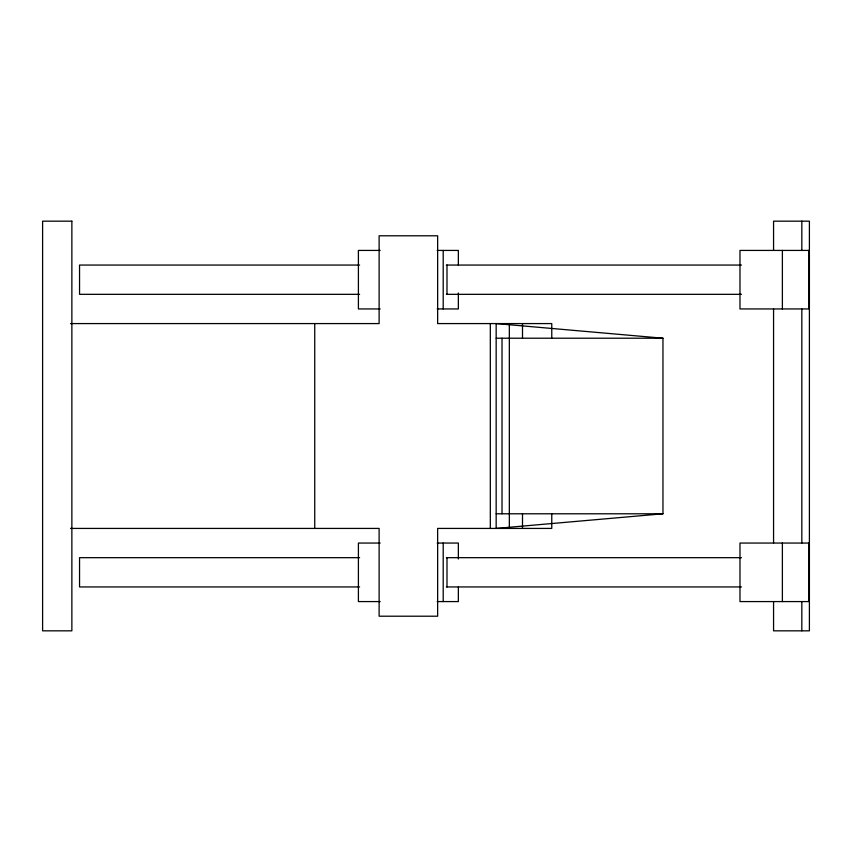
<?xml version="1.0" encoding="UTF-8"?>
<svg xmlns="http://www.w3.org/2000/svg" width="852" height="852" viewBox="0 0 852 852"><rect width="100%" height="100%" fill="white"/><g stroke="black" fill="none" stroke-linecap="round" stroke-linejoin="round"><path stroke-width="1.28" d="M662.962 513.788L496.162 528.421L496.162 323.579L662.962 338.212L662.962 513.788L496.162 513.788M380.184 250.424L358.404 250.424L358.404 308.946L380.184 308.946M437.151 250.424L458.355 250.424L458.355 265.057M359.597 265.057L79.545 265.057L79.545 294.323L359.597 294.323M446.395 265.057L741.464 265.057M446.395 294.323L741.464 294.323M437.151 308.946L458.355 308.946L458.355 292.992M70.503 323.579L379.119 323.579L379.119 235.791L437.64 235.791L437.64 323.579L551.766 323.579L551.766 338.212M496.162 338.212L662.962 338.212M70.503 528.421L379.119 528.421L379.119 616.209L437.64 616.209L437.64 528.421L551.766 528.421L551.766 513.788M380.184 543.054L358.404 543.054L358.404 601.576L380.184 601.576M437.151 543.054L458.355 543.054L458.355 559.008M359.597 557.677L79.545 557.677L79.545 586.943L359.597 586.943M446.395 557.677L741.464 557.677M446.395 586.943L741.464 586.943M437.151 601.576L458.355 601.576L458.355 586.943M801.828 221.169L801.828 250.424M801.828 308.946L801.828 543.054M801.828 601.576L801.828 630.831M782.381 250.424L782.381 308.946M782.381 543.054L782.381 601.576M773.563 250.424L773.563 221.169L809.4 221.169L809.4 630.831L773.563 630.831L773.563 601.576M773.563 308.946L773.563 543.054M522.5 323.579L522.5 338.212M522.5 513.788L522.5 528.421M509.336 323.579L509.336 528.421M502.02 338.212L502.02 513.788M490.315 323.579L490.315 528.421M446.991 265.057L446.991 294.323M446.991 557.677L446.991 586.943M443.2 250.424L443.2 308.946M443.2 543.054L443.2 601.576M314.739 323.579L314.739 528.421M71.866 221.169L42.6 221.169L42.6 630.831L71.866 630.831L71.866 221.169M808.889 250.424L739.983 250.424L739.983 308.946L808.889 308.946L808.889 250.424M808.889 543.054L739.983 543.054L739.983 601.576L808.889 601.576L808.889 543.054"/></g></svg>
